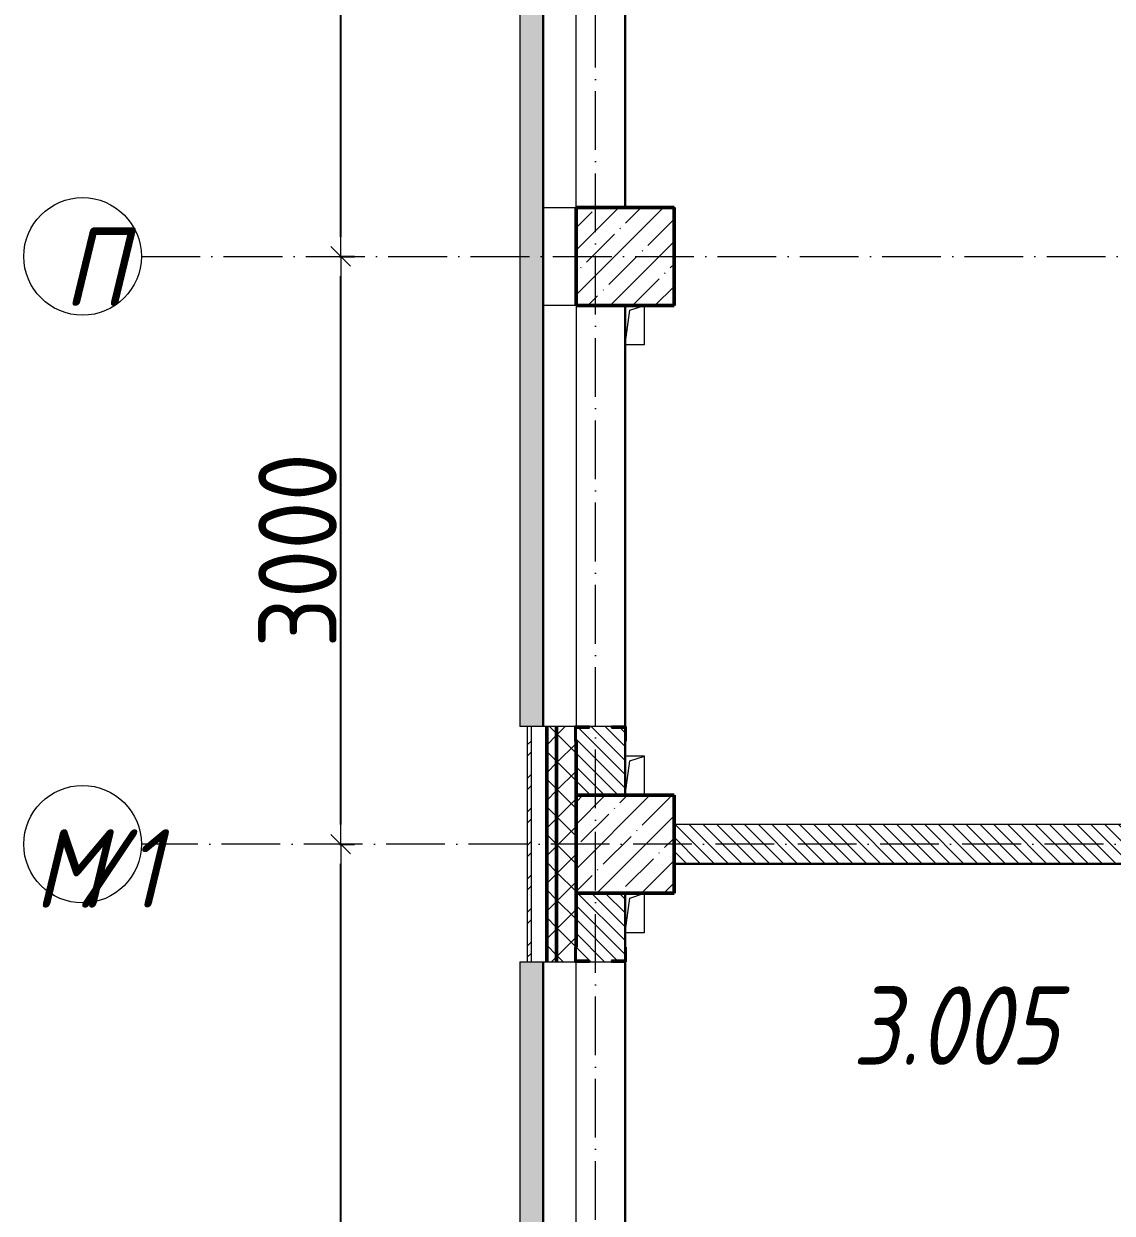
# Model space of a CAD drawing. Header units: millimetres. Extents: x -213536 to 1564669, y 70501 to 942238.
# Drawn here: x 688103 to 693658, y 307879 to 313950 of the extents above; entities that cross this region are included whole.
import ezdxf

# ---------------------------------------------------------------- set-up
doc = ezdxf.new("R2010")
doc.units = ezdxf.units.MM
doc.linetypes.add('50_200_ШТРИХ_1Т_ш5_п1_п1_', pattern=[700, 500, -100, 0, -100])
for name, color, linetype, lineweight in [('3) ЖБ 4м', 3, 'Continuous', 30), ('3.1) ЖБ окна 1.2 м', 102, 'Continuous', 30), ('A-____-____-DIMS', 7, 'Continuous', 9), ('A-GENM-____-MCUT', 7, 'Continuous', 25), ('A-GENM-____-OTLN', 7, 'Continuous', 9), ('A-GENM-____-OTLN-1', 7, 'Continuous', 25), ('A-GLAZ-____-OTLN', 7, 'Continuous', 9), ('A-WALL-____-MCUT-2', 7, 'Continuous', 50), ('A-WALL-____-MCUT-3', 7, 'Continuous', 9), ('A-WALL-____-OTLN', 7, 'Continuous', 9), ('A-WALL-____-PATT-1', 7, 'Continuous', 9), ('A-WALL-FNSH-MCUT-1', 7, 'Continuous', 9), ('S-COLS-____-MCUT', 7, 'Continuous', 50), ('S-COLS-____-OTLN', 7, 'Continuous', 9), ('S-GRID-____-IDEN', 7, 'Continuous', 9), ('S-GRID-____-OTLN-1', 7, '50_200_ШТРИХ_1Т_ш5_п1_п1_', 9), ('Марки помещений', 7, 'Continuous', 9)]:
    doc.layers.add(name, color=color, linetype=linetype, lineweight=lineweight)
doc.layers.add('A-GLAZ-____-OTLN-1', color=7, linetype='Continuous', lineweight=9, true_color=0xc0c0c0)
doc.styles.add('ISOCPEUR_I', font='isocpeui.ttf', dxfattribs={"width": 0.9, "height": 2.5})
doc.styles.add('ISOCPEUR_I_2', font='isocpeui.ttf', dxfattribs={"width": 0.85, "height": 2.3})
doc.styles.add('СПДС', font='isocpeur.ttf', dxfattribs={"width": 0.9})
doc.dimstyles.new('Размера А3', dxfattribs={"dimtxt": 200, "dimasz": 100, "dimexe": 70, "dimexo": 100, "dimgap": 20, "dimtad": 1, "dimdec": 0, "dimrnd": 10, "dimzin": 0, "dimdsep": 46, "dimtxsty": 'СПДС', "dimblk": 'ARROWHEAD_6', "dimcen": 1, "dimclrd": 256, "dimclre": 256, "dimclrt": 256, "dimazin": 0, "dimtfac": 1, "dimtdec": 0, "dimtmove": 2, "dimatfit": 3, "dimfxl": 1, "dimtolj": 1, "dimtzin": 0, "dimarcsym": 0})
pattern_1 = [(45, (693371.93, 286281.11), (-70.71068, 70.71068), []), (135, (693371.93, 286281.11), (-70.71068, -70.71068), [])]
pattern_2 = [(135, (693371.93, 286281.11), (-35.35534, -35.35534), [])]

# ---------------------------------------------------------------- blocks, each defined once
blk = doc.blocks.new('BSC_Колонна _Прямоугольная - 500х500-V43-АР1_План отверстий 3 этажа в осях 1-64_А-ГГ')
at = {"layer": 'S-COLS-____-OTLN'}
h = blk.add_hatch(dxfattribs=at)
h.set_pattern_fill('FP_80', color=256, style=0, pattern_type=2)
h.set_pattern_definition([(45, (2200, -26481.04), (-114.0493, 114.0493), []), (45, (2314.05, -26481.04), (-114.0493, 114.0493), [201.613, -40.323, 3.353, -36.97])])
h.paths.add_polyline_path([(-250, -250), (250, -250), (250, 250), (-250, 250)], flags=0)
at = {"layer": 'S-COLS-____-MCUT'}
for p, q in [((250, 250), (-250, 250)), ((-250, 250), (-250, -250)), ((250, -250), (250, 250)), ((-250, -250), (250, -250))]:
    blk.add_line(p, q, dxfattribs=at)
blk = doc.blocks.new('BSC_Колонна _Прямоугольная - 500х500-V49-АР1_План отверстий 3 этажа в осях 1-64_А-ГГ')
at = {"layer": 'S-COLS-____-OTLN'}
h = blk.add_hatch(dxfattribs=at)
h.set_pattern_fill('FP_86', color=256, style=0, pattern_type=2)
h.set_pattern_definition([(45, (2200, -23481.04), (-114.0493, 114.0493), []), (45, (2314.05, -23481.04), (-114.0493, 114.0493), [201.613, -40.323, 3.353, -36.97])])
h.paths.add_polyline_path([(-250, -250), (250, -250), (250, 250), (-250, 250)], flags=0)
at = {"layer": 'S-COLS-____-MCUT'}
for p, q in [((250, 250), (-250, 250)), ((-250, 250), (-250, -250)), ((250, -250), (250, 250)), ((-250, -250), (250, -250))]:
    blk.add_line(p, q, dxfattribs=at)
blk = doc.blocks.new('Фахверк_СКБ_Уголок - 250_2700-27497298-АР1_План отверстий 3 этажа в осях 1-64_А-ГГ')
at = {"layer": 'A-GENM-____-MCUT'}
for p, q in [((200, 181), (125, 181)), ((125, 181), (125, 106)), ((131, 106), (131, 175)), ((131, 175), (200, 175)), ((200, 175), (200, 181)), ((125, 106), (131, 106)), ((131, -6), (125, -6)), ((125, -6), (125, -81)), ((131, -75), (131, -6)), ((125, -81), (200, -81)), ((200, -75), (131, -75)), ((200, -81), (200, -75))]:
    blk.add_line(p, q, dxfattribs=at)
blk = doc.blocks.new('AR_Отверстие прямоугольное _в плите_ - AR_Отверстие прямоугольное _в плите_-V174-АР1_План отверстий 3 этажа в осях 1-64_А-ГГ')
at = {"layer": 'A-GENM-____-OTLN'}
for p, q in [((-50, -100), (-25, 75)), ((-25, 75), (50, 100)), ((50, -100), (50, 100)), ((-50, -100), (50, -100))]:
    blk.add_line(p, q, dxfattribs=at)
blk = doc.blocks.new('AR_Отверстие прямоугольное _в плите_ - AR_Отверстие прямоугольное _в плите_-V175-АР1_План отверстий 3 этажа в осях 1-64_А-ГГ')
at = {"layer": 'A-GENM-____-OTLN'}
for p, q in [((50, 100), (-50, 100)), ((-50, -100), (-25, 75)), ((-25, 75), (50, 100)), ((50, -100), (50, 100))]:
    blk.add_line(p, q, dxfattribs=at)
blk = doc.blocks.new('Отлив_СКБ - Отлив витража_120_НВФ-31886035-АР1_План отверстий 3 этажа в осях 1-64_А-ГГ')
at = {"layer": 'A-GLAZ-____-OTLN-1'}
for points in [[(0, 120), (0, 2), (4800, 2), (4800, 120), (0, 120)], [(0, 0), (4800, 0), (4800, 2), (0, 2)]]:
    blk.add_hatch(color=256, dxfattribs=at).paths.add_polyline_path(points, flags=0)
at = {"layer": 'A-GLAZ-____-OTLN'}
for p, q in [((0, 83), (0, 120)), ((4800, 120), (0, 120)), ((4800, 120), (4800, 83)), ((0, 2), (4800, 2)), ((4800, 0), (0, 0))]:
    blk.add_line(p, q, dxfattribs=at)
blk = doc.blocks.new('Отлив_СКБ - Отлив витража_120_НВФ-V216-АР1_План отверстий 3 этажа в осях 1-64_А-ГГ')
at = {"layer": 'A-GLAZ-____-OTLN-1'}
for points in [[(0, 2), (1800, 2), (1800, 120), (0, 120), (0, 63)], [(0, 0), (1800, 0), (1800, 2), (0, 2)]]:
    blk.add_hatch(color=256, dxfattribs=at).paths.add_polyline_path(points, flags=0)
at = {"layer": 'A-GLAZ-____-OTLN'}
for p, q in [((0, 83), (0, 120)), ((1800, 120), (0, 120)), ((1800, 120), (1800, 83)), ((0, 2), (1800, 2)), ((1800, 0), (0, 0))]:
    blk.add_line(p, q, dxfattribs=at)
blk = doc.blocks.new('Ось сетки - Круг_Ø6_00__ISO-2_5_0_9K_-25732049-АР1_План отверстий 3 этажа в осях 1-64_А-ГГ')
at = {"layer": 'S-GRID-____-IDEN'}
blk.add_circle((0, 0), 3, dxfattribs=at)
blk = doc.blocks.new('ARROWHEAD_6')
at = {"color": 0, "linetype": 'Continuous'}
for p, q in [((0, 0), (-1, 0)), ((-0.5, -0.5), (0.5, 0.5))]:
    blk.add_line(p, q, dxfattribs=at)
blk = doc.blocks.new('*D5405')
at = {"layer": 'A-____-____-DIMS', "lineweight": -2, "transparency": 16777216}
for p, q in [((689714.5, 309762.2), (689790.5, 309762.2)), ((689720.5, 303862.2), (689720.5, 309662.2)), ((689714.5, 303762.2), (689790.5, 303762.2))]:
    blk.add_line(p, q, dxfattribs=at)
at = {"layer": 'Defpoints', "color": 0, "lineweight": 30, "transparency": 16777216}
for p in [(689614.5, 309762.2), (689720.5, 309762.2), (689614.5, 303762.2)]:
    blk.add_point(p, dxfattribs=at)
at = {"layer": 'A-____-____-DIMS', "lineweight": -2, "transparency": 16777216, "xscale": 100, "yscale": 100, "zscale": 100}
for p, rotation in [((689720.5, 309762.2), 90), ((689720.5, 303762.2), 270)]:
    blk.add_blockref('ARROWHEAD_6', p, dxfattribs=dict(at, rotation=rotation))
at = {"layer": 'A-____-____-DIMS', "transparency": 16777216, "insert": (689500.5, 306762.2), "char_height": 400, "attachment_point": 5, "rotation": 90, "style": 'СПДС'}
blk.add_mtext('\\A1;6000', dxfattribs=at)
blk = doc.blocks.new('*D5406')
at = {"layer": 'A-____-____-DIMS', "lineweight": -2, "transparency": 16777216}
for p, q in [((689714.5, 312762.2), (689790.5, 312762.2)), ((689720.5, 309862.2), (689720.5, 312662.2)), ((689714.5, 309762.2), (689790.5, 309762.2))]:
    blk.add_line(p, q, dxfattribs=at)
at = {"layer": 'Defpoints', "color": 0, "lineweight": 30, "transparency": 16777216}
for p in [(689614.5, 312762.2), (689720.5, 312762.2), (689614.5, 309762.2)]:
    blk.add_point(p, dxfattribs=at)
at = {"layer": 'A-____-____-DIMS', "lineweight": -2, "transparency": 16777216, "xscale": 100, "yscale": 100, "zscale": 100}
for p, rotation in [((689720.5, 312762.2), 90), ((689720.5, 309762.2), 270)]:
    blk.add_blockref('ARROWHEAD_6', p, dxfattribs=dict(at, rotation=rotation))
at = {"layer": 'A-____-____-DIMS', "transparency": 16777216, "insert": (689500.5, 311262.2), "char_height": 400, "attachment_point": 5, "rotation": 90, "style": 'СПДС'}
blk.add_mtext('\\A1;3000', dxfattribs=at)
blk = doc.blocks.new('*D5407')
at = {"layer": 'A-____-____-DIMS', "lineweight": -2, "transparency": 16777216}
for p, q in [((689714.5, 318762.2), (689790.5, 318762.2)), ((689720.5, 312862.2), (689720.5, 318662.2)), ((689714.5, 312762.2), (689790.5, 312762.2))]:
    blk.add_line(p, q, dxfattribs=at)
at = {"layer": 'Defpoints', "color": 0, "lineweight": 30, "transparency": 16777216}
for p in [(689614.5, 318762.2), (689720.5, 318762.2), (689614.5, 312762.2)]:
    blk.add_point(p, dxfattribs=at)
at = {"layer": 'A-____-____-DIMS', "lineweight": -2, "transparency": 16777216, "xscale": 100, "yscale": 100, "zscale": 100}
for p, rotation in [((689720.5, 318762.2), 90), ((689720.5, 312762.2), 270)]:
    blk.add_blockref('ARROWHEAD_6', p, dxfattribs=dict(at, rotation=rotation))
at = {"layer": 'A-____-____-DIMS', "transparency": 16777216, "insert": (689500.5, 315762.2), "char_height": 400, "attachment_point": 5, "rotation": 90, "style": 'СПДС'}
blk.add_mtext('\\A1;6000', dxfattribs=at)

msp = doc.modelspace()

# ---------------------------------------------------------------- hatches: boundary and pattern name
at = {"layer": 'A-WALL-____-PATT-1'}
h = msp.add_hatch(dxfattribs=at)
h.set_pattern_fill('FP_6', color=256, style=0, pattern_type=2)
h.set_pattern_definition(pattern_2)
h.paths.add_polyline_path([(691102.9, 310012.2), (691171.9, 310012.2), (691171.9, 310356.2), (691102.9, 310356.2), (691102.9, 310362.2), (690990.9, 310362.2), (690990.9, 310356.2), (690921.9, 310356.2), (690921.9, 310012.2), (690990.9, 310012.2)], flags=0)
h.paths.add_polyline_path([(691102.9, 315162.2), (691102.9, 315168.2), (691171.9, 315168.2), (691171.9, 316356.2), (691102.9, 316356.2), (691102.9, 316362.2), (690990.9, 316362.2), (690990.9, 316356.2), (690921.9, 316356.2), (690921.9, 315168.2), (690990.9, 315168.2), (690990.9, 315162.2)], flags=0)
h.paths.add_polyline_path([(691102.9, 318162.2), (691102.9, 318168.2), (691171.9, 318168.2), (691171.9, 318512.2), (690921.9, 318512.2), (690921.9, 318168.2), (690990.9, 318168.2), (690990.9, 318162.2)], flags=0)
h = msp.add_hatch(dxfattribs=at)
h.set_pattern_fill('FP_3', color=256, style=0, pattern_type=2)
h.set_pattern_definition([(45, (693371.93, 286281.11), (-85.5366, 85.5366), []), (45, (693428.95, 286281.11), (-85.5366, 85.5366), [])])
h.paths.add_polyline_path([(690691.9, 295797.2), (690691.9, 298112.2), (690671.9, 298112.2), (690671.9, 295797.2)], flags=0)
h.paths.add_polyline_path([(690671.9, 299912.2), (690691.9, 299912.2), (690691.9, 301362.2), (690671.9, 301362.2), (690671.9, 300775.7)], flags=0)
h.paths.add_polyline_path([(690671.9, 303162.2), (690691.9, 303162.2), (690691.9, 304362.2), (690671.9, 304362.2), (690671.9, 304215.8)], flags=0)
h.paths.add_polyline_path([(690691.9, 306162.2), (690691.9, 307362.2), (690671.9, 307362.2), (690671.9, 306162.2)], flags=0)
h.paths.add_polyline_path([(690691.9, 309162.2), (690691.9, 310362.2), (690671.9, 310362.2), (690671.9, 309162.2)], flags=0)
h = msp.add_hatch(dxfattribs=at)
h.set_pattern_fill('FP_1', color=256, style=0, pattern_type=2)
h.set_pattern_definition(pattern_1)
h.paths.add_polyline_path([(690821.9, 295797.2), (690821.9, 298112.2), (690771.9, 298112.2), (690771.9, 295797.2)], flags=0)
h.paths.add_polyline_path([(690771.9, 299912.2), (690821.9, 299912.2), (690821.9, 301362.2), (690771.9, 301362.2), (690771.9, 300775.7)], flags=0)
h.paths.add_polyline_path([(690821.9, 303162.2), (690821.9, 304362.2), (690771.9, 304362.2), (690771.9, 303162.2)], flags=0)
h.paths.add_polyline_path([(690821.9, 306162.2), (690821.9, 307362.2), (690771.9, 307362.2), (690771.9, 306162.2)], flags=0)
h.paths.add_polyline_path([(690821.9, 309162.2), (690821.9, 310362.2), (690771.9, 310362.2), (690771.9, 309162.2)], flags=0)
h = msp.add_hatch(dxfattribs=at)
h.set_pattern_fill('FP_1', color=256, style=0, pattern_type=2)
h.set_pattern_definition(pattern_1)
h.paths.add_polyline_path([(690821.9, 295797.2), (690921.9, 295797.2), (690921.9, 298037.2), (690915.9, 298037.2), (690915.9, 298112.2), (690821.9, 298112.2), (690821.9, 295812.2)], flags=0)
h.paths.add_polyline_path([(690915.9, 299912.2), (690915.9, 299987.2), (690921.9, 299987.2), (690921.9, 301287.2), (690915.9, 301287.2), (690915.9, 301362.2), (690821.9, 301362.2), (690821.9, 299912.2)], flags=0)
h.paths.add_polyline_path([(690915.9, 303162.2), (690915.9, 303237.2), (690921.9, 303237.2), (690921.9, 304287.2), (690915.9, 304287.2), (690915.9, 304362.2), (690821.9, 304362.2), (690821.9, 303162.2)], flags=0)
h.paths.add_polyline_path([(690915.9, 306162.2), (690915.9, 306237.2), (690921.9, 306237.2), (690921.9, 307287.2), (690915.9, 307287.2), (690915.9, 307362.2), (690821.9, 307362.2), (690821.9, 306162.2)], flags=0)
h.paths.add_polyline_path([(690915.9, 309162.2), (690915.9, 309237.2), (690921.9, 309237.2), (690921.9, 310287.2), (690915.9, 310287.2), (690915.9, 310362.2), (690821.9, 310362.2), (690821.9, 309162.2)], flags=0)
h = msp.add_hatch(dxfattribs=at)
h.set_pattern_fill('FP_6', color=256, style=0, pattern_type=2)
h.set_pattern_definition(pattern_2)
h.paths.add_polyline_path([(698471.9, 309662.2), (698471.9, 309862.2), (694927.9, 309862.2), (694927.9, 309793.2), (694921.9, 309793.2), (694921.9, 309862.2), (691421.9, 309862.2), (691421.9, 309662.2), (694921.9, 309662.2), (694921.9, 309731.2), (694927.9, 309731.2), (694927.9, 309662.2), (696893.2, 309662.2)], flags=0)
h = msp.add_hatch(dxfattribs=at)
h.set_pattern_fill('FP_6', color=256, style=0, pattern_type=2)
h.set_pattern_definition(pattern_2)
h.paths.add_polyline_path([(690921.9, 304012.2), (691171.9, 304012.2), (691171.9, 304356.2), (691102.9, 304356.2), (691102.9, 304362.2), (690990.9, 304362.2), (690990.9, 304356.2), (690921.9, 304356.2), (690921.9, 304215.8)], flags=0)
h.paths.add_polyline_path([(691102.9, 306162.2), (691102.9, 306168.2), (691171.9, 306168.2), (691171.9, 307356.2), (691102.9, 307356.2), (691102.9, 307362.2), (690990.9, 307362.2), (690990.9, 307356.2), (690921.9, 307356.2), (690921.9, 306168.2), (690990.9, 306168.2), (690990.9, 306162.2)], flags=0)
h.paths.add_polyline_path([(691102.9, 309162.2), (691102.9, 309168.2), (691171.9, 309168.2), (691171.9, 309512.2), (690921.9, 309512.2), (690921.9, 309168.2), (690990.9, 309168.2), (690990.9, 309162.2)], flags=0)

# ---------------------------------------------------------------- linework, layer by layer
at = {"color": 4, "lineweight": 30}
for points in [[(691171.9, 310012.2), (691171.9, 310356.2)], [(691421.9, 309662.2), (696521.9, 309662.2), (696521.9, 309162.2), (697021.9, 309162.2), (697021.9, 309662.2), (698221.9, 309662.2), (698221.9, 308412.2), (698771.9, 308412.2)], [(691171.9, 309168.2), (691171.9, 309512.2)]]:
    msp.add_lwpolyline(points, dxfattribs=at)
at = {"layer": '3) ЖБ 4м'}
for points in [[(691171.9, 312512.2), (691421.9, 312512.2), (691421.9, 313012.2), (691171.9, 313012.2)], [(691421.9, 309862.2), (691421.9, 310012.2), (691171.9, 310012.2)], [(691171.9, 309512.2), (691421.9, 309512.2), (691421.9, 309662.2)]]:
    msp.add_lwpolyline(points, dxfattribs=at)
at = {"layer": '3.1) ЖБ окна 1.2 м'}
for points in [[(691171.9, 315762.2), (691171.9, 313012.2)], [(691171.9, 312512.2), (691171.9, 310012.2)], [(691171.9, 309500.3), (691171.9, 307112.2)]]:
    msp.add_lwpolyline(points, dxfattribs=at)
at = {"layer": 'A-WALL-____-MCUT-2'}
for p, q in [((690771.9, 309162.2), (690771.9, 310362.2)), ((690821.9, 309162.2), (690821.9, 310362.2)), ((690921.9, 310012.2), (690921.9, 310287.2)), ((690921.9, 309237.2), (690921.9, 309512.2))]:
    msp.add_line(p, q, dxfattribs=at)
at = {"layer": 'A-WALL-____-MCUT-3'}
for p, q in [((690915.9, 310362.2), (690691.9, 310362.2)), ((690691.9, 310362.2), (690691.9, 309162.2)), ((691102.9, 310362.2), (690990.9, 310362.2)), ((691171.9, 310012.2), (691171.9, 310287.2)), ((694921.9, 309862.2), (691421.9, 309862.2)), ((691421.9, 309662.2), (694921.9, 309662.2)), ((691171.9, 309237.2), (691171.9, 309512.2)), ((690691.9, 309162.2), (690915.9, 309162.2)), ((690990.9, 309162.2), (691102.9, 309162.2))]:
    msp.add_line(p, q, dxfattribs=at)
at = {"layer": 'A-WALL-____-OTLN'}
for p, q in [((690921.9, 313012.2), (690921.9, 315162.2)), ((691171.9, 315162.2), (691171.9, 313012.2)), ((690754.9, 313012.2), (690921.9, 313012.2)), ((690921.9, 312512.2), (690754.9, 312512.2)), ((690921.9, 312512.2), (690921.9, 310362.2)), ((691171.9, 312512.2), (691171.9, 310362.2)), ((690921.9, 307362.2), (690921.9, 309162.2)), ((691171.9, 309162.2), (691171.9, 307362.2))]:
    msp.add_line(p, q, dxfattribs=at)
at = {"layer": 'A-WALL-FNSH-MCUT-1'}
for p, q in [((690671.9, 310362.2), (690671.9, 309162.2)), ((690691.9, 310362.2), (690671.9, 310362.2)), ((690671.9, 309162.2), (690691.9, 309162.2))]:
    msp.add_line(p, q, dxfattribs=at)
at = {"layer": 'S-GRID-____-OTLN-1', "color": 251, "ltscale": 0.6, "true_color": 0x636466}
for p, q in [((691021.9, 281798.5), (691021.9, 336162.1)), ((688703.2, 312762.2), (720079.7, 312762.2)), ((720079.7, 309762.2), (688703.2, 309762.2))]:
    msp.add_line(p, q, dxfattribs=at)

# ---------------------------------------------------------------- block references
at = {"layer": 'A-GENM-____-OTLN'}
for name, p in [('AR_Отверстие прямоугольное _в плите_ - AR_Отверстие прямоугольное _в плите_-V174-АР1_План отверстий 3 этажа в осях 1-64_А-ГГ', (691221.9, 312412.2)), ('AR_Отверстие прямоугольное _в плите_ - AR_Отверстие прямоугольное _в плите_-V175-АР1_План отверстий 3 этажа в осях 1-64_А-ГГ', (691221.9, 310112.2)), ('AR_Отверстие прямоугольное _в плите_ - AR_Отверстие прямоугольное _в плите_-V174-АР1_План отверстий 3 этажа в осях 1-64_А-ГГ', (691221.9, 309412.2))]:
    msp.add_blockref(name, p, dxfattribs=at)
at = {"layer": 'A-GENM-____-OTLN-1'}
for p, rotation in [((690996.9, 310487.2), 269.9999999999999), ((691096.9, 309037.2), 89.99999999999991)]:
    msp.add_blockref('Фахверк_СКБ_Уголок - 250_2700-27497298-АР1_План отверстий 3 этажа в осях 1-64_А-ГГ', p, dxfattribs=dict(at, rotation=rotation))
at = {"layer": 'A-GLAZ-____-OTLN', "rotation": 90}
for name, p in [('Отлив_СКБ - Отлив витража_120_НВФ-31886035-АР1_План отверстий 3 этажа в осях 1-64_А-ГГ', (690754.9, 310362.2)), ('Отлив_СКБ - Отлив витража_120_НВФ-V216-АР1_План отверстий 3 этажа в осях 1-64_А-ГГ', (690754.9, 307362.2))]:
    msp.add_blockref(name, p, dxfattribs=at)
at = {"layer": 'S-COLS-____-OTLN'}
for name, p in [('BSC_Колонна _Прямоугольная - 500х500-V43-АР1_План отверстий 3 этажа в осях 1-64_А-ГГ', (691171.9, 312762.2)), ('BSC_Колонна _Прямоугольная - 500х500-V49-АР1_План отверстий 3 этажа в осях 1-64_А-ГГ', (691171.9, 309762.2))]:
    msp.add_blockref(name, p, dxfattribs=at)
at = {"layer": 'S-GRID-____-IDEN', "xscale": 99.99999999999993, "yscale": 99.99999999999993, "zscale": 99.99999999999993}
for p, rotation in [((688403.2, 312762.2), 269.9999999999996), ((688403.2, 309762.2), 89.9999999999998)]:
    msp.add_blockref('Ось сетки - Круг_Ø6_00__ISO-2_5_0_9K_-25732049-АР1_План отверстий 3 этажа в осях 1-64_А-ГГ', p, dxfattribs=dict(at, rotation=rotation))

# ---------------------------------------------------------------- texts
at = {"layer": 'S-GRID-____-IDEN', "char_height": 400, "attachment_point": 1, "style": 'ISOCPEUR_I'}
for s, insert, width in [('\\fISOCPEUR|b0|i1|c204|p34|;\\W.9;П', (688305.2, 312908.8), 223.671), ('\\fISOCPEUR|b0|i1|c204|p34|;\\W.9;М', (688155.5, 309838.2), 252.532), ('/1', (688363.9, 309838.2), 346.329)]:
    msp.add_mtext(s, dxfattribs=dict(at, insert=insert, width=width))
at = {"layer": 'Марки помещений', "color": 114, "true_color": 0x139b48, "insert": (692331.5, 309036.3), "char_height": 400, "width": 785.654, "attachment_point": 1, "style": 'ISOCPEUR_I_2'}
msp.add_mtext('3.005', dxfattribs=at)

# ---------------------------------------------------------------- dimensions: what is measured, and where the dimension line sits
at = {"layer": 'A-____-____-DIMS'}
for base, p1, p2, picture, middle in [((689720.5, 318762.2), (689614.5, 312762.2), (689614.5, 318762.2), '*D5407', (689500.5, 315762.2)), ((689720.5, 312762.2), (689614.5, 309762.2), (689614.5, 312762.2), '*D5406', (689500.5, 311262.2)), ((689720.5, 309762.2), (689614.5, 303762.2), (689614.5, 309762.2), '*D5405', (689500.5, 306762.2))]:
    dim = msp.add_linear_dim(base=base, p1=p1, p2=p2, angle=90, dimstyle='Размера А3', override={"dimtxt": 400}, dxfattribs=at)
    dim.commit()
    dim.dimension.update_dxf_attribs({"geometry": picture, "text_midpoint": middle})

doc.saveas('drawing.dxf')
